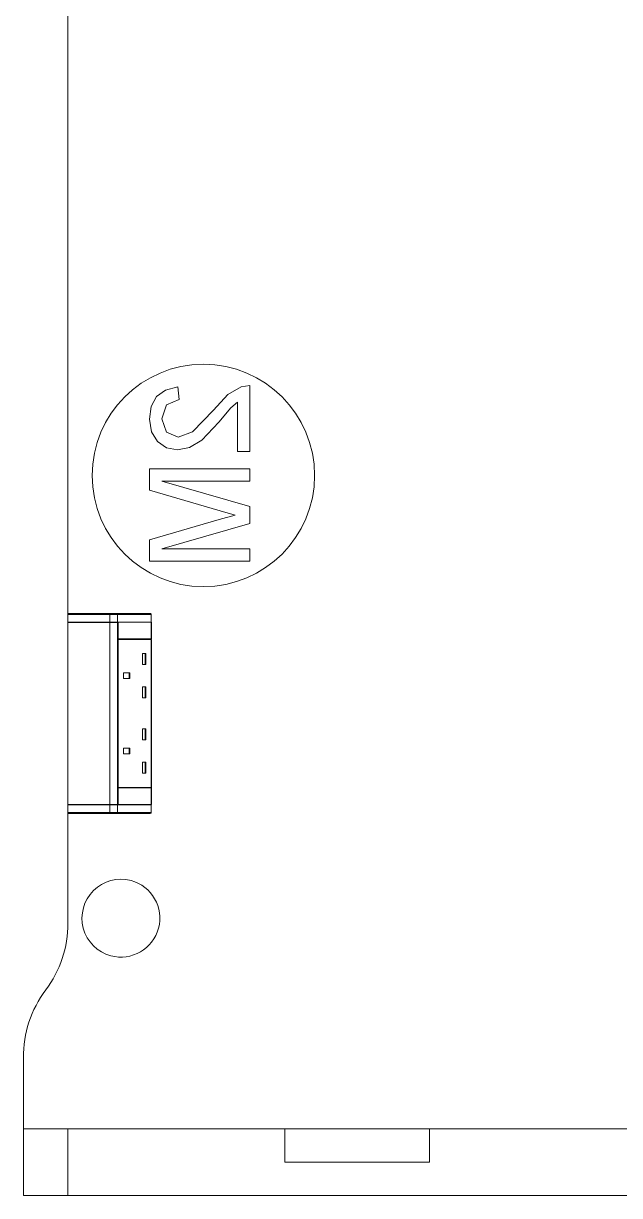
# Model space of a CAD drawing. Header units: millimetres. Extents: x 79795 to 317870, y -36033 to 97293.
# Drawn here: x 222768 to 223304, y 32610 to 33664 of the extents above; entities that cross this region are included whole.
import ezdxf

# ---------------------------------------------------------------- set-up
doc = ezdxf.new("R2010")
doc.units = ezdxf.units.MM
doc.header["$MEASUREMENT"] = 0
doc.layers.add('I-FURN', color=8, linetype='CONTINUOUS', lineweight=9)

msp = doc.modelspace()

# ---------------------------------------------------------------- linework, layer by layer
at = {"layer": 'I-FURN'}
for p, q in [((222807.8, 33964.8), (222807.8, 33132.5)), ((222807.8, 33132.5), (222807.8, 33964.8)), ((222906.4, 33337.1), (222895.4, 33334.3)), ((222907.8, 33325.8), (222906.4, 33337.1)), ((222963.6, 33337.3), (222951.6, 33330.4)), ((222971.4, 33338.5), (222963.6, 33337.3)), ((222971.4, 33279.2), (222971.4, 33338.5)), ((222887.5, 33328.4), (222882.6, 33319.6)), ((222895.4, 33334.3), (222887.5, 33328.4)), ((222896.4, 33321), (222907.8, 33325.8)), ((222951.6, 33330.4), (222938.5, 33316.3)), ((222882.6, 33319.6), (222881, 33308.2)), ((222892.3, 33308.5), (222896.4, 33321)), ((222938.5, 33316.3), (222919.6, 33296.7)), ((222943.4, 33305.4), (222954.3, 33318.4)), ((222954.3, 33318.4), (222960.1, 33323.5)), ((222960.1, 33323.5), (222960.1, 33279.2)), ((222881, 33308.2), (222882.8, 33296.8)), ((222896.5, 33296.5), (222892.3, 33308.5)), ((222928, 33289.3), (222943.4, 33305.4)), ((222882.8, 33296.8), (222888.2, 33288)), ((222906.8, 33291.9), (222896.5, 33296.5)), ((222919.6, 33296.7), (222906.8, 33291.9)), ((222888.2, 33288), (222896.3, 33282.4)), ((222896.3, 33282.4), (222906.2, 33280.6)), ((222906.2, 33280.6), (222916.9, 33282.6)), ((222916.9, 33282.6), (222928, 33289.3)), ((222960.1, 33279.2), (222971.4, 33279.2)), ((222971.4, 33263.6), (222881, 33263.6)), ((222881, 33263.6), (222881, 33244.2)), ((222971.4, 33252.3), (222971.4, 33263.6)), ((222971.4, 33229.6), (222892.3, 33252.3)), ((222892.3, 33252.3), (222971.4, 33252.3)), ((222881, 33244.2), (222944.7, 33225.7)), ((222971.4, 33214.3), (222971.4, 33229.6)), ((222958, 33221.9), (222943.6, 33217.9)), ((222944.7, 33225.7), (222958, 33221.9)), ((222943.6, 33217.9), (222881, 33199.7)), ((222892.3, 33191.6), (222971.4, 33214.3)), ((222881, 33199.7), (222881, 33180.3)), ((222971.4, 33191.6), (222892.3, 33191.6)), ((222971.4, 33180.3), (222971.4, 33191.6)), ((222881, 33180.3), (222971.4, 33180.3)), ((222807.8, 33132.5), (222807.8, 33125.5)), ((222807.8, 33132.5), (222845.3, 33132.5)), ((222807.8, 33132.5), (222807.8, 33125.5)), ((222807.8, 33125.5), (222845.3, 33125.5)), ((222807.8, 33125.4), (222807.8, 32961.5)), ((222807.8, 32961.5), (222807.8, 33125.4)), ((222845.3, 33125.4), (222807.8, 33125.4)), ((222808.8, 33133.5), (222808.8, 33133.5)), ((222845.8, 33133.5), (222808.8, 33133.5)), ((222808.8, 33133.5), (222812.8, 33133.5)), ((222812.8, 33132.5), (222812.8, 33133.5)), ((222812.8, 33133.5), (222851.4, 33133.5)), ((222845.3, 33132.5), (222852.2, 33132.5)), ((222845.3, 33132.5), (222845.3, 33125.5)), ((222845.3, 33125.5), (222852.2, 33125.5)), ((222845.3, 32961.5), (222845.3, 33125.4)), ((222852.2, 33125.4), (222845.3, 33125.4)), ((222851.4, 33133.5), (222845.8, 33133.5)), ((222853, 33125.5), (222850.6, 33125.5)), ((222881.6, 33133.5), (222851.4, 33133.5)), ((222881.6, 33133.5), (222851.4, 33133.5)), ((222852.2, 33132.5), (222882.5, 33132.5)), ((222852.2, 33132.5), (222852.2, 33125.5)), ((222852.2, 33125.5), (222882.5, 33125.5)), ((222852.2, 32961.5), (222852.2, 33125.4)), ((222852.2, 33125.4), (222852.8, 33125.4)), ((222852.8, 33125.4), (222852.8, 33110.5)), ((222853, 33110.5), (222853, 33125.5)), ((222853, 33125.5), (222882.8, 33125.5)), ((222882.3, 33133.3), (222882.3, 33133.3)), ((222882.5, 33132.5), (222882.6, 33132.5)), ((222882.5, 33132.5), (222882.5, 33125.5)), ((222882.5, 33125.5), (222882.6, 33125.5)), ((222882.6, 33125.5), (222882.6, 33132.5)), ((222882.6, 33125.5), (222882.6, 33132.5)), ((222882.6, 33125.5), (222882.6, 33132.5)), ((222882.6, 32961.5), (222882.6, 33125.4)), ((222882.8, 33125.5), (222882.8, 33110.5)), ((222852.8, 33110), (222852.8, 32977)), ((222882.8, 33110.5), (222853, 33110.5)), ((222853, 32977), (222853, 33110)), ((222882.8, 33110), (222853, 33110)), ((222882.5, 33110.5), (222882.5, 33110)), ((222882.8, 33110), (222882.8, 32977)), ((222877.8, 33097.4), (222874.9, 33097.4)), ((222874.9, 33087.4), (222874.9, 33097.4)), ((222877.1, 33087.4), (222877.1, 33097.4)), ((222877.8, 33087.4), (222877.8, 33097.4)), ((222877.8, 33087.4), (222874.9, 33087.4)), ((222863.5, 33079.9), (222857.7, 33079.9)), ((222857.7, 33074.9), (222857.7, 33079.9)), ((222863.5, 33074.9), (222857.7, 33074.9)), ((222862.7, 33074.9), (222862.7, 33079.9)), ((222863.5, 33074.9), (222863.5, 33079.9)), ((222877.8, 33067.4), (222874.9, 33067.4)), ((222874.9, 33057.4), (222874.9, 33067.4)), ((222877.1, 33057.4), (222877.1, 33067.4)), ((222877.8, 33057.4), (222877.8, 33067.4)), ((222877.8, 33057.4), (222874.9, 33057.4)), ((222877.8, 33029.6), (222874.9, 33029.6)), ((222874.9, 33019.6), (222874.9, 33029.6)), ((222877.1, 33019.6), (222877.1, 33029.6)), ((222877.8, 33019.6), (222877.8, 33029.6)), ((222877.8, 33019.6), (222874.9, 33019.6)), ((222857.7, 33012.1), (222857.7, 33007.1)), ((222863.5, 33012.1), (222857.7, 33012.1)), ((222862.7, 33007.1), (222862.7, 33012.1)), ((222863.5, 33007.1), (222863.5, 33012.1)), ((222857.7, 33007.1), (222863.5, 33007.1)), ((222877.8, 32999.6), (222874.9, 32999.6)), ((222874.9, 32989.6), (222874.9, 32999.6)), ((222877.1, 32989.6), (222877.1, 32999.6)), ((222877.8, 32989.6), (222877.8, 32999.6)), ((222877.8, 32989.6), (222874.9, 32989.6)), ((222882.8, 32977), (222853, 32977)), ((222882.5, 32977), (222882.5, 32976.5)), ((222852.8, 32976.5), (222852.8, 32961.5)), ((222853, 32961.5), (222853, 32976.5)), ((222853, 32976.5), (222882.8, 32976.5)), ((222882.8, 32976.5), (222882.8, 32961.5)), ((222807.8, 32961.5), (222845.3, 32961.5)), ((222807.8, 32961.4), (222807.8, 32954.4)), ((222807.8, 32954.4), (222807.8, 32961.4)), ((222845.3, 32961.4), (222807.8, 32961.4)), ((222845.3, 32961.5), (222852.2, 32961.5)), ((222845.3, 32954.4), (222845.3, 32961.4)), ((222852.2, 32961.4), (222845.3, 32961.4)), ((222852.8, 32961.5), (222852.2, 32961.5)), ((222852.2, 32954.4), (222852.2, 32961.4)), ((222882.5, 32961.4), (222852.2, 32961.4)), ((222882.8, 32961.5), (222853, 32961.5)), ((222882.5, 32954.4), (222882.5, 32961.4)), ((222882.6, 32961.4), (222882.5, 32961.4)), ((222882.6, 32954.4), (222882.6, 32961.4)), ((222882.6, 32954.4), (222882.6, 32961.4)), ((222882.6, 32961.4), (222882.6, 32954.4)), ((222807.8, 32954.4), (222807.8, 32854.8)), ((222807.8, 32854.8), (222807.8, 32954.4)), ((222845.3, 32954.4), (222807.8, 32954.4)), ((222812.8, 32953.4), (222808.8, 32953.4)), ((222808.8, 32953.4), (222845.8, 32953.4)), ((222812.8, 32953.4), (222812.8, 32954.4)), ((222851.4, 32953.4), (222812.8, 32953.4)), ((222852.2, 32954.4), (222845.3, 32954.4)), ((222845.8, 32953.4), (222851.4, 32953.4)), ((222851.4, 32953.4), (222881.6, 32953.4)), ((222851.4, 32953.4), (222881.6, 32953.4)), ((222882.5, 32954.4), (222852.2, 32954.4)), ((222882.3, 32953.7), (222882.3, 32953.6)), ((222882.6, 32954.4), (222882.5, 32954.4)), ((222767.8, 32733.7), (222767.8, 32609.8)), ((222767.8, 32609.8), (222767.8, 32733.7)), ((222807.8, 32669.8), (222767.8, 32669.8)), ((222767.8, 32669.8), (223002.8, 32669.8)), ((222767.8, 32609.8), (222767.8, 32669.8)), ((222767.8, 32609.8), (222767.8, 32669.8)), ((223527.8, 32669.8), (222807.8, 32669.8)), ((222807.8, 32609.8), (222807.8, 32669.8)), ((222807.8, 32609.8), (222807.8, 32669.8)), ((223002.8, 32669.8), (223132.8, 32669.8)), ((223002.8, 32639.8), (223002.8, 32669.8)), ((223002.8, 32639.8), (223002.8, 32669.8)), ((223132.8, 32669.8), (223567.8, 32669.8)), ((223132.8, 32639.8), (223132.8, 32669.8)), ((223132.8, 32669.8), (223132.8, 32639.8)), ((223132.8, 32639.8), (223002.8, 32639.8)), ((223002.8, 32639.8), (223132.8, 32639.8)), ((223567.8, 32609.8), (222767.8, 32609.8)), ((222767.8, 32609.8), (222807.8, 32609.8)), ((222767.8, 32609.8), (223567.8, 32609.8)), ((223567.8, 32609.8), (222767.8, 32609.8)), ((222807.8, 32609.8), (223527.8, 32609.8))]:
    msp.add_line(p, q, dxfattribs=at)
at = {"layer": 'I-FURN', "flags": 128}
for points in [[(222807.8, 33132.5), (222807.8, 33132.6), (222807.8, 33132.6), (222807.8, 33132.6), (222807.8, 33132.7), (222807.8, 33132.7), (222807.8, 33132.8), (222807.8, 33132.8), (222807.8, 33132.8), (222807.9, 33132.9), (222807.9, 33132.9), (222807.9, 33133), (222807.9, 33133), (222807.9, 33133), (222807.9, 33133.1), (222808, 33133.1), (222808, 33133.1), (222808, 33133.2), (222808, 33133.2), (222808.1, 33133.2), (222808.1, 33133.2), (222808.1, 33133.3), (222808.2, 33133.3), (222808.2, 33133.3), (222808.2, 33133.3), (222808.3, 33133.4), (222808.3, 33133.4), (222808.3, 33133.4), (222808.4, 33133.4), (222808.4, 33133.4), (222808.4, 33133.5), (222808.5, 33133.5), (222808.5, 33133.5), (222808.5, 33133.5), (222808.6, 33133.5), (222808.6, 33133.5), (222808.7, 33133.5), (222808.7, 33133.5), (222808.7, 33133.5), (222808.8, 33133.5), (222808.8, 33133.5)], [(222845.8, 33133.5), (222843, 33133.5), (222840.3, 33133.5), (222837.7, 33133.5), (222835.2, 33133.5), (222832.8, 33133.5), (222830.4, 33133.5), (222828.2, 33133.5), (222826.1, 33133.5), (222824.1, 33133.5), (222822.2, 33133.5), (222820.4, 33133.5), (222818.7, 33133.5), (222817.2, 33133.5), (222815.7, 33133.5), (222814.4, 33133.5), (222813.3, 33133.5), (222812.2, 33133.5), (222811.3, 33133.5), (222810.5, 33133.5), (222809.9, 33133.5), (222809.4, 33133.5), (222809, 33133.5), (222808.8, 33133.5)], [(222808.8, 33133.5), (222808.8, 33133.5), (222808.8, 33133.5), (222808.8, 33133.5), (222808.8, 33133.5), (222808.9, 33133.5), (222808.9, 33133.5), (222808.9, 33133.5), (222809, 33133.5), (222809, 33133.5), (222809.1, 33133.5), (222809.2, 33133.5), (222809.2, 33133.5), (222809.3, 33133.5), (222809.4, 33133.5), (222809.5, 33133.5), (222809.6, 33133.5), (222809.7, 33133.5), (222809.8, 33133.5), (222809.9, 33133.5), (222810, 33133.5), (222810.1, 33133.5), (222810.2, 33133.5), (222810.4, 33133.5), (222810.5, 33133.5), (222810.6, 33133.5), (222810.8, 33133.5), (222810.9, 33133.5), (222811, 33133.5), (222811.2, 33133.5), (222811.3, 33133.5), (222811.5, 33133.5), (222811.6, 33133.5), (222811.8, 33133.5), (222812, 33133.5), (222812.1, 33133.5), (222812.3, 33133.5), (222812.4, 33133.5), (222812.6, 33133.5), (222812.7, 33133.5), (222812.8, 33133.5)], [(222851.4, 33133.5), (222851.3, 33133.5), (222851.2, 33133.5), (222851.1, 33133.5), (222851, 33133.5), (222850.8, 33133.5), (222850.7, 33133.5), (222850.6, 33133.5), (222850.5, 33133.5), (222850.3, 33133.5), (222850.2, 33133.5), (222850.1, 33133.5), (222849.9, 33133.5), (222849.8, 33133.5), (222849.6, 33133.5), (222849.5, 33133.5), (222849.3, 33133.5), (222849.2, 33133.5), (222849, 33133.5), (222848.9, 33133.5), (222848.7, 33133.5), (222848.6, 33133.5), (222848.4, 33133.5), (222848.2, 33133.5), (222848.1, 33133.5), (222847.9, 33133.5), (222847.8, 33133.5), (222847.6, 33133.5), (222847.4, 33133.5), (222847.3, 33133.5), (222847.1, 33133.5), (222847, 33133.5), (222846.8, 33133.5), (222846.7, 33133.5), (222846.5, 33133.5), (222846.4, 33133.5), (222846.2, 33133.5), (222846.1, 33133.5), (222846, 33133.5), (222845.8, 33133.5)], [(222882.5, 33133), (222882.5, 33133), (222882.5, 33133), (222882.6, 33132.9), (222882.6, 33132.9), (222882.6, 33132.9), (222882.6, 33132.8), (222882.6, 33132.8), (222882.6, 33132.7), (222882.6, 33132.7), (222882.6, 33132.7), (222882.6, 33132.6), (222882.6, 33132.6), (222882.6, 33132.5), (222882.6, 33132.5)], [(222808.8, 32953.4), (222808.8, 32953.4), (222808.7, 32953.4), (222808.7, 32953.4), (222808.6, 32953.4), (222808.6, 32953.4), (222808.6, 32953.4), (222808.5, 32953.4), (222808.5, 32953.5), (222808.4, 32953.5), (222808.4, 32953.5), (222808.4, 32953.5), (222808.3, 32953.5), (222808.3, 32953.5), (222808.3, 32953.6), (222808.2, 32953.6), (222808.2, 32953.6), (222808.2, 32953.6), (222808.1, 32953.7), (222808.1, 32953.7), (222808.1, 32953.7), (222808, 32953.7), (222808, 32953.8), (222808, 32953.8), (222808, 32953.8), (222808, 32953.9), (222807.9, 32953.9), (222807.9, 32953.9), (222807.9, 32954), (222807.9, 32954), (222807.9, 32954), (222807.8, 32954.1), (222807.8, 32954.1), (222807.8, 32954.2), (222807.8, 32954.2), (222807.8, 32954.2), (222807.8, 32954.3), (222807.8, 32954.3), (222807.8, 32954.4), (222807.8, 32954.4), (222807.8, 32954.4)], [(222812.8, 32953.4), (222812.6, 32953.4), (222812.5, 32953.4), (222812.3, 32953.4), (222812.2, 32953.4), (222812, 32953.4), (222811.8, 32953.4), (222811.7, 32953.4), (222811.5, 32953.4), (222811.4, 32953.4), (222811.2, 32953.4), (222811.1, 32953.4), (222810.9, 32953.4), (222810.8, 32953.4), (222810.7, 32953.4), (222810.5, 32953.4), (222810.4, 32953.4), (222810.3, 32953.4), (222810.2, 32953.4), (222810, 32953.4), (222809.9, 32953.4), (222809.8, 32953.4), (222809.7, 32953.4), (222809.6, 32953.4), (222809.5, 32953.4), (222809.4, 32953.4), (222809.3, 32953.4), (222809.3, 32953.4), (222809.2, 32953.4), (222809.1, 32953.4), (222809.1, 32953.4), (222809, 32953.4), (222809, 32953.4), (222808.9, 32953.4), (222808.9, 32953.4), (222808.8, 32953.4), (222808.8, 32953.4), (222808.8, 32953.4), (222808.8, 32953.4), (222808.8, 32953.4)], [(222808.8, 32953.4), (222808.8, 32953.4), (222808.8, 32953.4)], [(222808.8, 32953.4), (222809.1, 32953.4), (222809.5, 32953.4), (222810, 32953.4), (222810.7, 32953.4), (222811.5, 32953.4), (222812.5, 32953.4), (222813.6, 32953.4), (222814.8, 32953.4), (222816.1, 32953.4), (222817.6, 32953.4), (222819.2, 32953.4), (222820.9, 32953.4), (222822.7, 32953.4), (222824.6, 32953.4), (222826.7, 32953.4), (222828.8, 32953.4), (222831.1, 32953.4), (222833.4, 32953.4), (222835.9, 32953.4), (222838.4, 32953.4), (222841.1, 32953.4), (222843.8, 32953.4), (222845.8, 32953.4)], [(222845.8, 32953.4), (222846, 32953.4), (222846.1, 32953.4), (222846.2, 32953.4), (222846.4, 32953.4), (222846.5, 32953.4), (222846.7, 32953.4), (222846.8, 32953.4), (222847, 32953.4), (222847.1, 32953.4), (222847.3, 32953.4), (222847.4, 32953.4), (222847.6, 32953.4), (222847.8, 32953.4), (222847.9, 32953.4), (222848.1, 32953.4), (222848.2, 32953.4), (222848.4, 32953.4), (222848.6, 32953.4), (222848.7, 32953.4), (222848.9, 32953.4), (222849, 32953.4), (222849.2, 32953.4), (222849.3, 32953.4), (222849.5, 32953.4), (222849.6, 32953.4), (222849.8, 32953.4), (222849.9, 32953.4), (222850.1, 32953.4), (222850.2, 32953.4), (222850.3, 32953.4), (222850.5, 32953.4), (222850.6, 32953.4), (222850.7, 32953.4), (222850.8, 32953.4), (222851, 32953.4), (222851.1, 32953.4), (222851.2, 32953.4), (222851.3, 32953.4), (222851.4, 32953.4)], [(222882.6, 32954.4), (222882.6, 32954.4), (222882.6, 32954.3), (222882.6, 32954.3), (222882.6, 32954.2), (222882.6, 32954.2), (222882.6, 32954.2), (222882.6, 32954.1), (222882.6, 32954.1), (222882.6, 32954.1), (222882.6, 32954), (222882.5, 32954), (222882.5, 32953.9), (222882.5, 32953.9)]]:
    msp.add_lwpolyline(points, dxfattribs=at)
at = {"layer": 'I-FURN'}
for centre, radius, start, end in [((222929.5, 33257.5), 100, 90, 270), ((222929.5, 33257.5), 100, 270, 90), ((222855.4, 32859.3), 35, 75, 194.7004), ((222855.4, 32859.3), 35, 255, 75), ((222707.8, 32854.8), 100, 323.1301, 0), ((222707.8, 32854.8), 100, 323.1301, 0), ((222855.4, 32859.3), 35, 195, 255), ((222867.8, 32734.8), 100, 143.1301, 180.6256), ((222867.8, 32734.8), 100, 143.1301, 180.6256)]:
    msp.add_arc(centre, radius, start, end, dxfattribs=at)
for centre, major_axis, ratio, start_param, end_param in [((222808.8, 33132.5), (0, 1), 0.998113, 0, 1.570796), ((222845.8, 33132.5), (0, 1), 0.56467, 0, 1.570796), ((222851.4, 33132.5), (0, 1), 0.819152, 4.712389, 6.283185), ((222881.6, 33132.5), (0, 1), 0.819152, 4.712389, 6.283185), ((222808.8, 32954.4), (0, 1), 0.998113, 1.570796, 3.141593), ((222845.8, 32954.4), (0, 1), 0.56467, 1.570796, 3.141593), ((222851.4, 32954.4), (0, 1), 0.819152, 3.141593, 4.712389), ((222881.6, 32954.4), (0, -1), 0.819152, 0, 1.570796)]:
    msp.add_ellipse(centre, major_axis=major_axis, ratio=ratio, start_param=start_param, end_param=end_param, dxfattribs=at)

doc.saveas('drawing.dxf')
